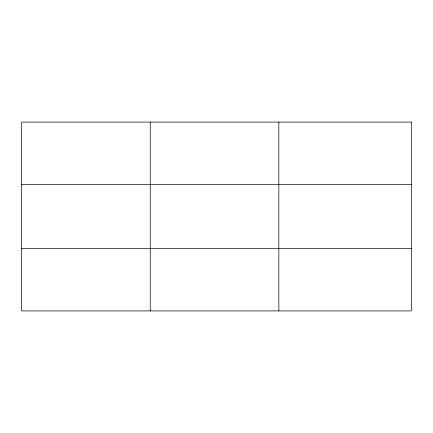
<?xml version="1.0" encoding="UTF-8"?>
<svg xmlns="http://www.w3.org/2000/svg" width="433" height="433" viewBox="0 0 433 433"><rect width="100%" height="100%" fill="white"/><g stroke="black" fill="none" stroke-linecap="round" stroke-linejoin="round"><path stroke-width="0.65" d="M150.251 310.926L150.251 122.074M278.852 310.926L278.852 122.074M21.65 184.393L411.35 184.393M21.65 248.607L411.35 248.607M411.35 122.074L411.35 310.926L21.65 310.926L21.65 122.074L411.35 122.074"/></g></svg>
